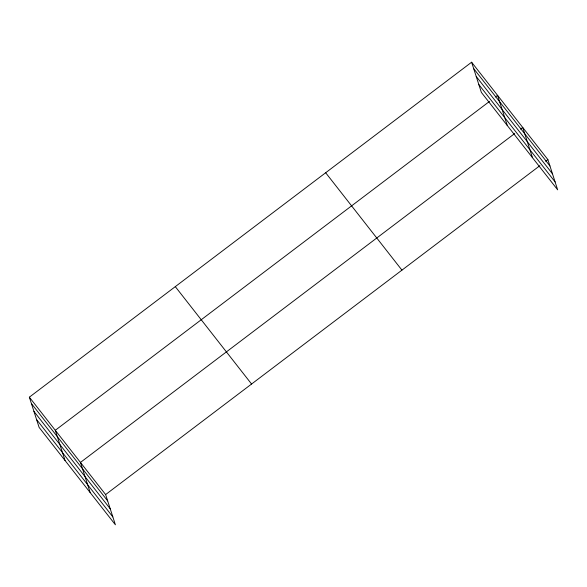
<?xml version="1.0" encoding="UTF-8"?>
<svg xmlns="http://www.w3.org/2000/svg" width="587" height="587" viewBox="0 0 587 587"><rect width="100%" height="100%" fill="white"/><g stroke="black" fill="none" stroke-linecap="round" stroke-linejoin="round"><path stroke-width="0.88" d="M29.35 397.179L105.623 494.57L115.39 524.785L39.109 427.395L29.35 397.179L471.61 62.215L547.891 159.605L557.65 189.821L481.377 92.43L471.61 62.215M489.521 101.404L55.281 430.293L65.047 460.509M495.362 96.987L497.549 95.329L507.307 125.545M514.689 133.542L80.456 462.431L90.215 492.647M520.53 129.125L522.716 127.467L532.482 157.683M105.623 494.57L539.864 165.681M545.697 161.264L547.891 159.605M473.672 68.584L549.946 165.967M476.211 76.449L552.492 173.84M478.831 84.565L555.111 181.948M325.668 172.754L401.941 270.137M175.3 286.639L251.574 384.03M31.404 403.548L107.685 500.931M33.951 411.414L110.224 508.804M36.57 419.529L112.843 516.912"/></g></svg>
